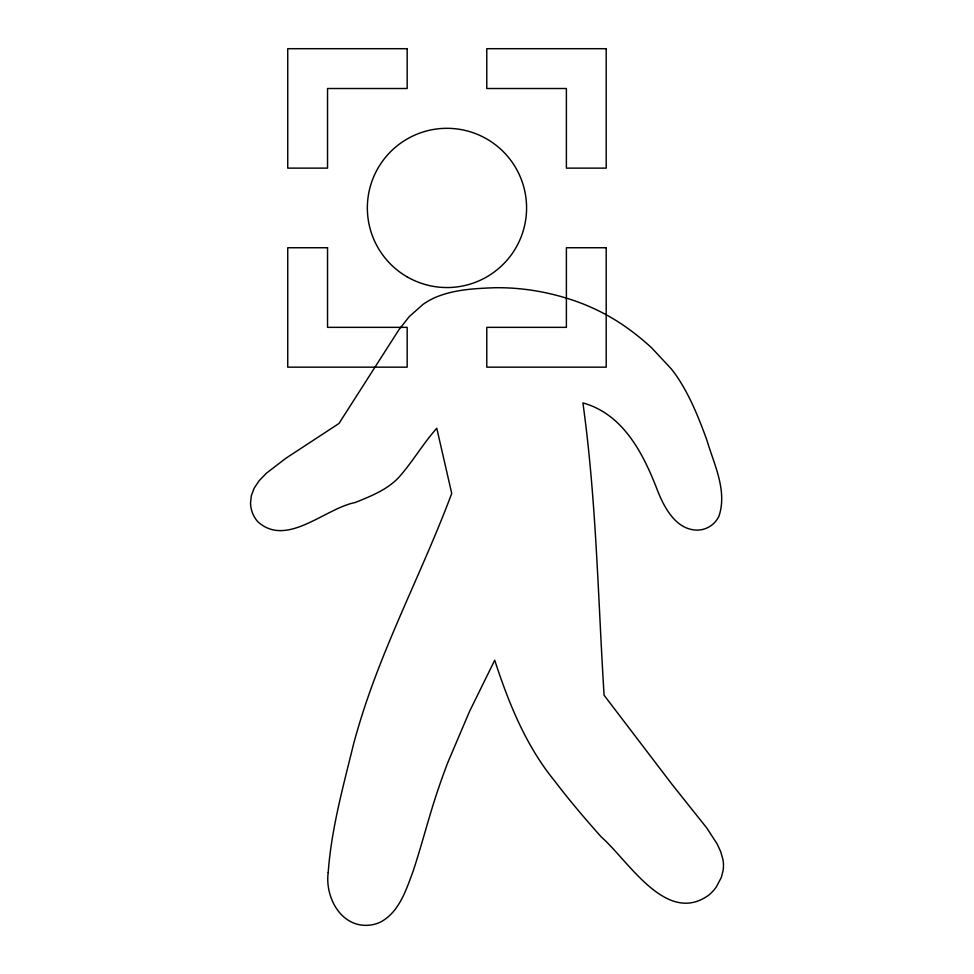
<?xml version="1.0" encoding="UTF-8"?>
<svg xmlns="http://www.w3.org/2000/svg" width="974" height="974" viewBox="0 0 974 974"><rect width="100%" height="100%" fill="white"/><g stroke="black" fill="none" stroke-linecap="round" stroke-linejoin="round"><path stroke-width="1.46" d="M328.201 872.546C324.805 897.273 341.168 927.845 369.195 925.19A32.873 32.873 0 0 0 380.98 921.842C399.389 911.664 406.134 889.907 413.037 871.426C422.18 843.922 429.071 815.725 438.495 788.319A678.854 678.854 0 0 1 447.845 762.423L469.541 711.422L494.719 660.214C508.647 703.009 525.838 745.719 554.596 780.892C569.315 800.263 585.106 818.805 601.275 836.97C628.717 860.955 666.435 926.031 708.987 894.96A43.818 43.818 0 0 0 716.255 887.034L721.32 877.464L723.122 870.439A33.092 33.092 0 0 0 722.903 859.372L720.736 851.775L717.181 844.02L706.771 827.985L671.963 784.289L604.087 695.229C597.963 597.744 596.392 499.82 582.902 402.944C623.445 414.035 643.631 454.261 657.487 490.458C664.451 508.136 676.553 530.854 698.577 530.087A24.484 24.484 0 0 0 713.418 523.72A23.814 23.814 0 0 0 719.019 515.989C727.42 490.555 714.088 464.501 706.941 440.333C699.308 419.27 690.956 398.22 678.781 379.3A144.408 144.408 0 0 0 671.256 368.842L651.886 348.095A241.796 241.796 0 0 0 629.058 329.297C610.333 315.552 589.246 305.106 567.038 298.324A241.345 241.345 0 0 0 536.041 290.934A228.184 228.184 0 0 0 494.646 287.732C474.168 288.535 452.934 289.546 433.941 298.056A72.612 72.612 0 0 0 423.166 304.278L409.202 316.684L398.938 329.711L338.964 423.483L285.711 458.389L266.377 473.23L259.181 480.669L254.153 488.193L251.341 495.705L250.537 503.01A28.77 28.77 0 0 0 252.546 513.128A29.366 29.366 0 0 0 257.684 521.589C286.6 548.082 324.78 508.452 355.06 502.547C370.838 496.216 387.457 489.727 399.243 476.919C412.793 461.53 423.093 443.584 436.778 428.28L451.729 493.416C422.192 572.529 381.662 647.369 357.921 728.637A701.207 701.207 0 0 0 353.818 743.028C343.408 785.738 331.367 828.557 328.201 872.546M407.169 48.7L287.744 48.7L287.744 168.125L327.544 168.125L327.544 88.512L407.169 88.512L407.169 48.7M606.205 48.7L486.781 48.7L486.781 88.512L566.393 88.512L566.393 168.125L606.205 168.125L606.205 48.7M327.544 247.737L287.744 247.737L287.744 367.161L407.169 367.161L407.169 327.349L327.544 327.349L327.544 247.737M606.205 247.737L566.393 247.737L566.393 327.349L486.781 327.349L486.781 367.161L606.205 367.161L606.205 247.737M407.169 276.884A79.612 79.612 0 0 0 526.581 207.925A79.612 79.612 0 0 0 407.169 138.978A79.612 79.612 0 0 0 407.169 276.884"/></g></svg>
